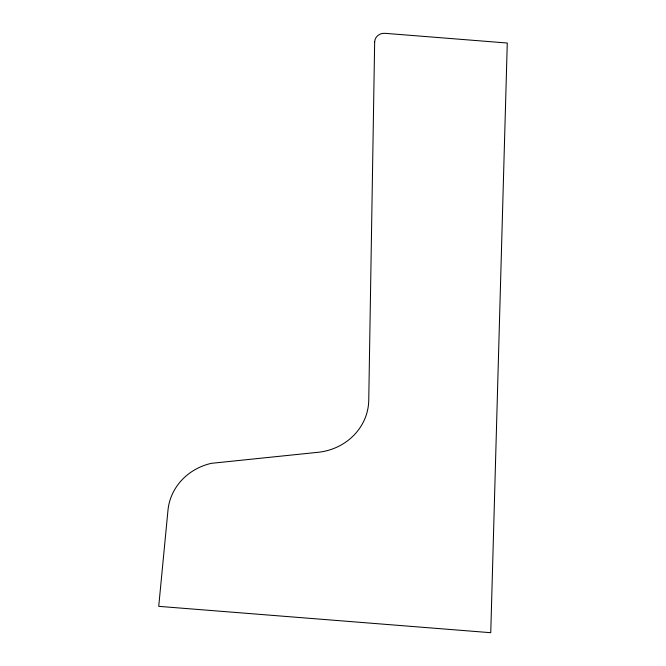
<?xml version="1.0" encoding="UTF-8"?>
<svg xmlns="http://www.w3.org/2000/svg" width="666" height="666" viewBox="0 0 666 666"><rect width="100%" height="100%" fill="white"/><g stroke="black" fill="none" stroke-linecap="round" stroke-linejoin="round"><path stroke-width="1" d="M374.658 42.008L368.748 400.283A56.743 52.905 -1.9 0 1 317.774 452.331L211.43 463.32A56.743 52.905 -1.9 0 0 167.974 510.264L158.724 606.351L490.75 632.7L507.276 43.024L384.956 33.317A9.457 8.816 -1.9 0 0 374.658 42.008"/></g></svg>
